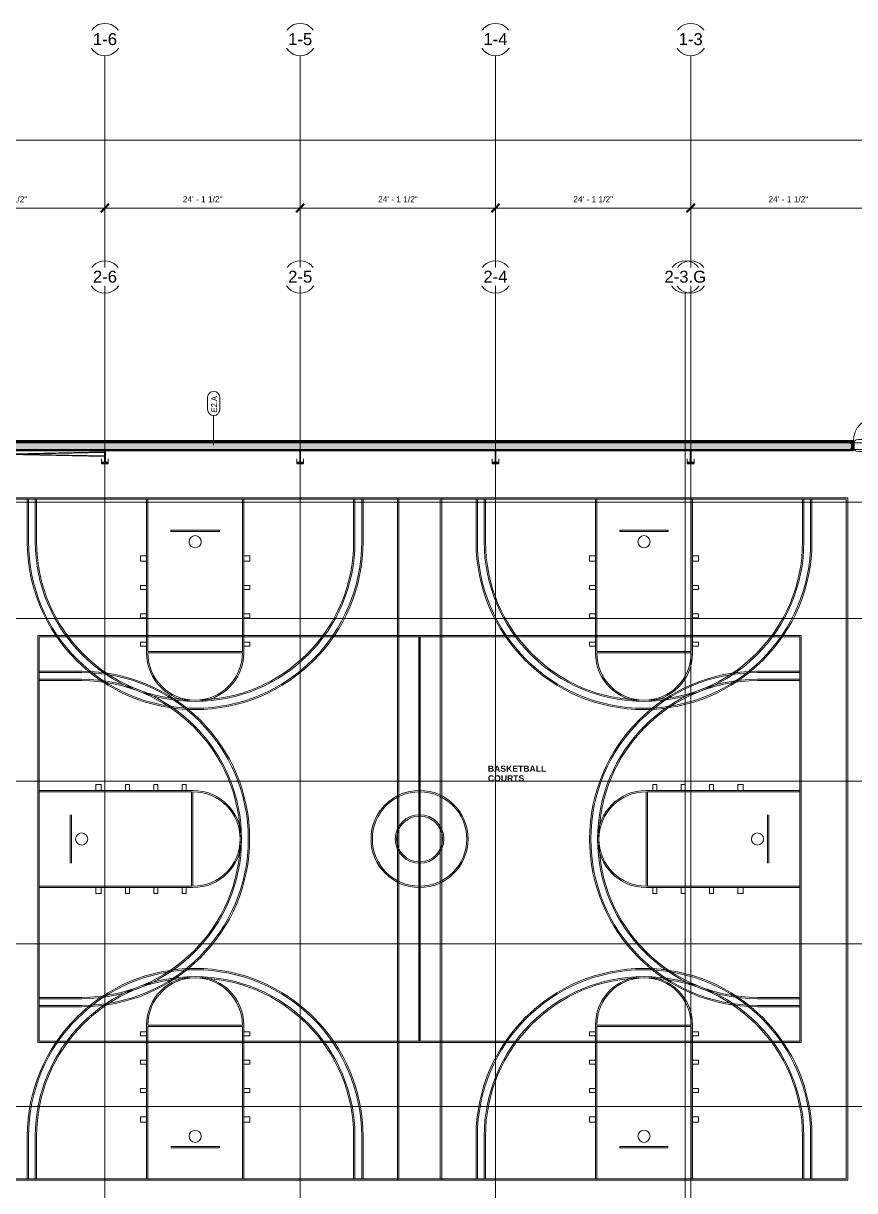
# Model space of a CAD drawing. Header units: inches. Extents: x 15537 to 31673, y -30778 to -16067.
# Drawn here: x 24702 to 25934, y -22234 to -20502 of the extents above; entities that cross this region are included whole.
import ezdxf

# ---------------------------------------------------------------- set-up
doc = ezdxf.new("R2010")
doc.units = ezdxf.units.IN
doc.header["$MEASUREMENT"] = 0
doc.linetypes.add('Grid Line 1_2_', pattern=[0.875, 0.5, -0.125, 0.125, -0.125])
for name, color, linetype, lineweight in [('A-ANNO-DIMS', 211, 'Continuous', 9), ('A-ANNO-DIMS-96', 211, 'Continuous', 9), ('A-DOOR', 31, 'Continuous', 13), ('A-DOOR-IDEN', 31, 'Continuous', 9), ('A-FLOR', 192, 'Continuous', 13), ('A-FLOR-OTLN', 90, 'Continuous', 9), ('A-WALL', 113, 'Continuous', 13), ('A-WALL-IDEN', 211, 'Continuous', 9), ('A-WALL-PATT', 111, 'Continuous', 50), ('G-ANNO-SYMB', 111, 'Continuous', 9), ('G-ANNO-TEXT', 231, 'Continuous', 9), ('S-BEAM', 12, 'Continuous', 9), ('S-COLS', 52, 'Continuous', 9), ('S-GRID', 1, 'Continuous', 9), ('S-GRID-IDEN', 1, 'Continuous', 9)]:
    doc.layers.add(name, color=color, linetype=linetype, lineweight=lineweight)
doc.styles.add('Arial', font='arial.ttf', dxfattribs={"height": 17.703593})
doc.styles.add('Arial_1', font='arial.ttf', dxfattribs={"height": 8.851796})
doc.styles.add('Arial_B', font='arialbd.ttf', dxfattribs={"height": 9.132806})
doc.styles.add('Century Gothic_1', font='GOTHIC.TTF', dxfattribs={"width": 0.8, "height": 8.622671})
doc.dimstyles.new('Linear_-_3_32__Arial_1', dxfattribs={"dimscale": 12, "dimtxt": 9, "dimasz": 1, "dimexe": 0.75, "dimexo": 0.5, "dimgap": 0.5, "dimtad": 1, "dimdec": 4, "dimrnd": 0.0625, "dimzin": 1, "dimdsep": 46, "dimlunit": 4, "dimtxsty": 'Arial_1', "dimblk1": 'OBLIQUE', "dimblk2": 'OBLIQUE', "dimsah": 1, "dimcen": 0.09, "dimdle": 0.75, "dimazin": 0, "dimtfac": 1, "dimtdec": 4, "dimtix": 1, "dimtmove": 0, "dimatfit": 3, "dimfxl": 1, "dimtvp": 1, "dimtfill": 1, "dimfrac": 2, "dimtolj": 1, "dimtzin": 0, "dimarcsym": 2})
pattern_1 = [(225, (25691.39, -22360.053), (9.503515, -9.503515), []), (225, (25691.39, -22374.453), (9.503515, -9.503515), [])]
pattern_2 = [(225, (25401.89, -22360.053), (9.503515, -9.503515), []), (225, (25401.89, -22374.453), (9.503515, -9.503515), [])]
pattern_3 = [(225, (25112.39, -22360.053), (9.503515, -9.503515), []), (225, (25112.39, -22374.453), (9.503515, -9.503515), [])]
pattern_4 = [(225, (24822.89, -22360.053), (9.503515, -9.503515), []), (225, (24822.89, -22374.453), (9.503515, -9.503515), [])]

# ---------------------------------------------------------------- blocks, each defined once
blk = doc.blocks.new('columns and girder2 - one-1334686-First Floor Plan - Enlarged')
at = {"layer": 'S-BEAM'}
h = blk.add_hatch(dxfattribs=at)
h.set_pattern_fill('FP_26', color=256, style=0, pattern_type=2)
h.set_pattern_definition(pattern_1)
h.paths.add_polyline_path([(0, -1.2), (-5, -1.2), (-5, -2), (5, -2), (5, -1.2)], flags=0)
h.paths.add_polyline_path([(5, -17), (-5, -17), (-5, -18.5), (5, -18.5)], flags=0)
h.paths.add_polyline_path([(5, -1204.9), (-5, -1204.9), (-5, -1206.4), (5, -1206.4)], flags=0)
h.paths.add_polyline_path([(5, -1224.3), (-5, -1224.3), (-5, -1225), (5, -1225)], flags=0)
h = blk.add_hatch(dxfattribs=at)
h.set_pattern_fill('FP_26', color=256, style=0, pattern_type=2)
h.set_pattern_definition(pattern_1)
h.paths.add_polyline_path([(0.6, -2), (-0.6, -2), (-0.6, -17), (0.6, -17)], flags=0)
h.paths.add_polyline_path([(0.6, -1206.4), (-0.6, -1206.4), (-0.6, -1224.3), (0.6, -1224.3)], flags=0)
at = {"layer": 'S-BEAM', "lineweight": 30}
for p, q in [((-5, -1.2), (-5, -2)), ((-5, -2), (5, -2)), ((5, -17), (-5, -17)), ((-5, -17), (-5, -18.5)), ((0.6, -2), (-0.6, -2)), ((-0.6, -2), (-0.6, -17)), ((-0.6, -17), (0.6, -17)), ((0.6, -17), (0.6, -2)), ((5, -2), (5, -1.2)), ((5, -18.5), (5, -17)), ((-5, -18.5), (5, -18.5)), ((5, -1204.9), (-5, -1204.9)), ((-5, -1204.9), (-5, -1206.4)), ((-5, -1206.4), (5, -1206.4)), ((0.6, -1206.4), (-0.6, -1206.4)), ((-0.6, -1206.4), (-0.6, -1224.3)), ((0.6, -1224.3), (0.6, -1206.4)), ((5, -1206.4), (5, -1204.9)), ((5, -1224.3), (-5, -1224.3)), ((-5, -1224.3), (-5, -1225)), ((-0.6, -1224.3), (0.6, -1224.3)), ((5, -1225), (5, -1224.3))]:
    blk.add_line(p, q, dxfattribs=at)
at = {"layer": 'S-BEAM'}
for p, q in [((-5, -17), (-5, -10.4)), ((5, -10.4), (5, -17)), ((-5, -1212.1), (-5, -1206.4)), ((5, -1206.4), (5, -1212.1))]:
    blk.add_line(p, q, dxfattribs=at)
blk = doc.blocks.new('columns and girder2 - one-V23-First Floor Plan - Enlarged')
at = {"layer": 'S-BEAM'}
h = blk.add_hatch(dxfattribs=at)
h.set_pattern_fill('FP_27', color=256, style=0, pattern_type=2)
h.set_pattern_definition(pattern_2)
h.paths.add_polyline_path([(0, -1.2), (-5, -1.2), (-5, -2), (5, -2), (5, -1.2)], flags=0)
h.paths.add_polyline_path([(5, -17), (-5, -17), (-5, -18.5), (5, -18.5)], flags=0)
h.paths.add_polyline_path([(5, -1204.9), (-5, -1204.9), (-5, -1206.4), (5, -1206.4)], flags=0)
h.paths.add_polyline_path([(-5, -1224.3), (-5, -1225), (5, -1225), (5, -1224.3)], flags=0)
h = blk.add_hatch(dxfattribs=at)
h.set_pattern_fill('FP_27', color=256, style=0, pattern_type=2)
h.set_pattern_definition(pattern_2)
h.paths.add_polyline_path([(-0.6, -2), (-0.6, -17), (0.6, -17), (0.6, -2)], flags=0)
h.paths.add_polyline_path([(0.6, -1206.4), (-0.6, -1206.4), (-0.6, -1224.3), (0.6, -1224.3)], flags=0)
at = {"layer": 'S-BEAM', "lineweight": 30}
for p, q in [((-5, -1.2), (-5, -2)), ((-5, -2), (5, -2)), ((5, -17), (-5, -17)), ((-5, -17), (-5, -18.5)), ((0.6, -2), (-0.6, -2)), ((-0.6, -2), (-0.6, -17)), ((-0.6, -17), (0.6, -17)), ((0.6, -17), (0.6, -2)), ((5, -2), (5, -1.2)), ((5, -18.5), (5, -17)), ((-5, -18.5), (5, -18.5)), ((5, -1204.9), (-5, -1204.9)), ((-5, -1204.9), (-5, -1206.4)), ((-5, -1206.4), (5, -1206.4)), ((0.6, -1206.4), (-0.6, -1206.4)), ((-0.6, -1206.4), (-0.6, -1224.3)), ((0.6, -1224.3), (0.6, -1206.4)), ((5, -1206.4), (5, -1204.9)), ((5, -1224.3), (-5, -1224.3)), ((-5, -1224.3), (-5, -1225)), ((-0.6, -1224.3), (0.6, -1224.3)), ((5, -1225), (5, -1224.3))]:
    blk.add_line(p, q, dxfattribs=at)
at = {"layer": 'S-BEAM'}
for p, q in [((-5, -17), (-5, -10.4)), ((5, -10.4), (5, -17)), ((-5, -1212.1), (-5, -1206.4)), ((5, -1206.4), (5, -1212.1))]:
    blk.add_line(p, q, dxfattribs=at)
blk = doc.blocks.new('columns and girder2 - one-V24-First Floor Plan - Enlarged')
at = {"layer": 'S-BEAM'}
h = blk.add_hatch(dxfattribs=at)
h.set_pattern_fill('FP_28', color=256, style=0, pattern_type=2)
h.set_pattern_definition(pattern_3)
h.paths.add_polyline_path([(0, -1.2), (-5, -1.2), (-5, -2), (5, -2), (5, -1.2)], flags=0)
h.paths.add_polyline_path([(5, -17), (-5, -17), (-5, -18.5), (5, -18.5)], flags=0)
h.paths.add_polyline_path([(-5, -1204.9), (-5, -1206.4), (5, -1206.4), (5, -1204.9)], flags=0)
h.paths.add_polyline_path([(-5, -1224.3), (-5, -1225), (5, -1225), (5, -1224.3)], flags=0)
h = blk.add_hatch(dxfattribs=at)
h.set_pattern_fill('FP_28', color=256, style=0, pattern_type=2)
h.set_pattern_definition(pattern_3)
h.paths.add_polyline_path([(0.6, -2), (-0.6, -2), (-0.6, -17), (0.6, -17)], flags=0)
h.paths.add_polyline_path([(0.6, -1206.4), (-0.6, -1206.4), (-0.6, -1224.3), (0.6, -1224.3)], flags=0)
at = {"layer": 'S-BEAM', "lineweight": 30}
for p, q in [((-5, -1.2), (-5, -2)), ((-5, -2), (5, -2)), ((5, -17), (-5, -17)), ((-5, -17), (-5, -18.5)), ((0.6, -2), (-0.6, -2)), ((-0.6, -2), (-0.6, -17)), ((-0.6, -17), (0.6, -17)), ((0.6, -17), (0.6, -2)), ((5, -2), (5, -1.2)), ((5, -18.5), (5, -17)), ((-5, -18.5), (5, -18.5)), ((5, -1204.9), (-5, -1204.9)), ((-5, -1204.9), (-5, -1206.4)), ((-5, -1206.4), (5, -1206.4)), ((0.6, -1206.4), (-0.6, -1206.4)), ((-0.6, -1206.4), (-0.6, -1224.3)), ((0.6, -1224.3), (0.6, -1206.4)), ((5, -1206.4), (5, -1204.9)), ((5, -1224.3), (-5, -1224.3)), ((-5, -1224.3), (-5, -1225)), ((-0.6, -1224.3), (0.6, -1224.3)), ((5, -1225), (5, -1224.3))]:
    blk.add_line(p, q, dxfattribs=at)
at = {"layer": 'S-BEAM'}
for p, q in [((-5, -17), (-5, -10.4)), ((5, -10.4), (5, -17)), ((-5, -1212.1), (-5, -1206.4)), ((5, -1206.4), (5, -1212.1))]:
    blk.add_line(p, q, dxfattribs=at)
blk = doc.blocks.new('columns and girder2 - one-V25-First Floor Plan - Enlarged')
at = {"layer": 'S-BEAM'}
h = blk.add_hatch(dxfattribs=at)
h.set_pattern_fill('FP_29', color=256, style=0, pattern_type=2)
h.set_pattern_definition(pattern_4)
h.paths.add_polyline_path([(0, -1.2), (-5, -1.2), (-5, -2), (5, -2), (5, -1.2)], flags=0)
h.paths.add_polyline_path([(5, -17), (-5, -17), (-5, -18.5), (5, -18.5)], flags=0)
h.paths.add_polyline_path([(5, -1204.9), (-5, -1204.9), (-5, -1206.4), (5, -1206.4)], flags=0)
h.paths.add_polyline_path([(-5, -1224.3), (-5, -1225), (5, -1225), (5, -1224.3)], flags=0)
h = blk.add_hatch(dxfattribs=at)
h.set_pattern_fill('FP_29', color=256, style=0, pattern_type=2)
h.set_pattern_definition(pattern_4)
h.paths.add_polyline_path([(0.3, -5.5), (0.4, -5.2), (0.3, -5.4)], flags=0)
h.paths.add_polyline_path([(0, -5.7), (0.2, -5.6), (0.1, -5.7), (0, -5.7)], flags=0)
h.paths.add_polyline_path([(0.3, -2), (-0.6, -2), (-0.6, -17), (0.6, -17), (0.6, -5.7), (-0.2, -5.7), (-0.3, -5.4), (-0.3, -5.2), (-0.2, -4.8), (0, -4.7), (0.2, -4.7), (0.6, -4.7), (0.6, -2), (0.3, -2)], flags=0)
h.paths.add_polyline_path([(0.3, -1206.4), (-0.6, -1206.4), (-0.6, -1224.3), (0.6, -1224.3), (0.6, -1216.2), (-0.1, -1216.2), (-0.3, -1216.1), (-0.4, -1215.7), (-0.3, -1215.4), (0, -1215.2), (0.6, -1215.2), (0.6, -1206.4), (0.3, -1206.4)], flags=0)
at = {"layer": 'S-BEAM', "lineweight": 30}
for p, q in [((-5, -1.2), (-5, -2)), ((-5, -2), (5, -2)), ((5, -17), (-5, -17)), ((-5, -17), (-5, -18.5)), ((0.6, -2), (-0.6, -2)), ((-0.6, -2), (-0.6, -17)), ((-0.6, -17), (0.6, -17)), ((0.6, -4.7), (0.6, -2)), ((0.6, -17), (0.6, -5.7)), ((5, -2), (5, -1.2)), ((5, -18.5), (5, -17)), ((-5, -18.5), (5, -18.5)), ((5, -1204.9), (-5, -1204.9)), ((-5, -1204.9), (-5, -1206.4)), ((-5, -1206.4), (5, -1206.4)), ((0.6, -1206.4), (-0.6, -1206.4)), ((-0.6, -1206.4), (-0.6, -1224.3)), ((0.6, -1215.2), (0.6, -1206.4)), ((5, -1206.4), (5, -1204.9)), ((5, -1224.3), (-5, -1224.3)), ((-5, -1224.3), (-5, -1225)), ((-0.6, -1224.3), (0.6, -1224.3)), ((0.6, -1224.3), (0.6, -1216.2)), ((5, -1225), (5, -1224.3))]:
    blk.add_line(p, q, dxfattribs=at)
at = {"layer": 'S-BEAM'}
for p, q in [((-5, -17), (-5, -10.4)), ((5, -10.4), (5, -17)), ((-5, -1212.1), (-5, -1206.4)), ((5, -1206.4), (5, -1212.1))]:
    blk.add_line(p, q, dxfattribs=at)
blk = doc.blocks.new('Single-Flush - 36_ x 96_-1048073-First Floor Plan - Enlarged')
at = {"layer": 'A-DOOR', "lineweight": 20}
for p, q in [((16, 6.6), (16, 42.6)), ((18, 42.6), (16, 42.6)), ((18, 6.6), (18, 42.6)), ((18, 6.6), (16, 6.6))]:
    blk.add_line(p, q, dxfattribs=at)
at = {"layer": 'A-DOOR', "lineweight": 9}
blk.add_arc((18, 6.6), 36.1, 93.1789, 180, dxfattribs=at)
blk = doc.blocks.new('Round Bar - 1_-1262143-First Floor Plan - Enlarged')
at = {"layer": 'S-BEAM'}
for p, q in [((24822.3, -21137.8), (24533.7, -21143.8)), ((24533.7, -21144.8), (24678.6, -21141.8)), ((24702.2, -21141.3), (24822.3, -21138.8))]:
    blk.add_line(p, q, dxfattribs=at)
for start_param, end_param in [(0, 3.141593), (3.141593, 6.283185)]:
    blk.add_ellipse((24533.7, -21144.3), major_axis=(-0.01, 0.5), ratio=0.802206, start_param=start_param, end_param=end_param, dxfattribs=at)
blk = doc.blocks.new('Round Bar - 1_-1262172-First Floor Plan - Enlarged')
at = {"layer": 'S-BEAM'}
for p, q in [((24822.9, -21143.8), (24534, -21137.8)), ((24534, -21138.8), (24654.4, -21141.3)), ((24677.9, -21141.8), (24822.9, -21144.8))]:
    blk.add_line(p, q, dxfattribs=at)
for start_param, end_param in [(0, 3.141593), (3.141593, 6.283185)]:
    blk.add_ellipse((24822.9, -21144.3), major_axis=(0.01, 0.5), ratio=0.802206, start_param=start_param, end_param=end_param, dxfattribs=at)
blk = doc.blocks.new('Grid - Grid Head - Circle-14747-First Floor Plan - Enlarged')
at = {"layer": 'S-GRID-IDEN'}
blk.add_circle((0, 0), 0.25, dxfattribs=at)
blk = doc.blocks.new('DIMBLOCK56-First Floor Plan - Enlarged')
at = {"layer": 'A-ANNO-DIMS-96', "lineweight": 50}
for p, q in [((24533.4, -20776), (24527.4, -20782)), ((24533.4, -20776), (24539.4, -20770)), ((24822.9, -20776), (24816.9, -20782)), ((24822.9, -20776), (24828.9, -20770))]:
    blk.add_line(p, q, dxfattribs=at)
at = {"layer": 'A-ANNO-DIMS-96'}
for p, q in [((24533.4, -20773.5), (24533.4, -20785)), ((24533.4, -20776), (24533.4, -20773.5)), ((24533.4, -20776), (24822.9, -20776)), ((24822.9, -20773.5), (24822.9, -20785)), ((24822.9, -20776), (24822.9, -20773.5))]:
    blk.add_line(p, q, dxfattribs=at)
at = {"layer": 'A-ANNO-DIMS-96', "color": 0, "insert": (24648.8, -20758.5), "char_height": 8.852, "width": 70.449, "attachment_point": 1, "line_spacing_factor": 0.938532, "style": 'Arial_1', "bg_fill": 3, "box_fill_scale": 1.25, "bg_fill_color": 0, "bg_fill_transparency": 0}
blk.add_mtext('24\' - 1 1/2"', dxfattribs=at)
blk = doc.blocks.new('_Oblique')
at = {"color": 0, "linetype": 'ByBlock', "lineweight": -2}
blk.add_line((-0.5, -0.5), (0.5, 0.5), dxfattribs=at)
blk = doc.blocks.new('DIMBLOCK57-First Floor Plan - Enlarged')
at = {"layer": 'A-ANNO-DIMS-96', "lineweight": 50}
for p, q in [((24822.9, -20776), (24816.9, -20782)), ((24822.9, -20776), (24828.9, -20770)), ((25112.4, -20776), (25106.4, -20782)), ((25112.4, -20776), (25118.4, -20770))]:
    blk.add_line(p, q, dxfattribs=at)
at = {"layer": 'A-ANNO-DIMS-96'}
for p, q in [((24822.9, -20773.5), (24822.9, -20785)), ((24822.9, -20776), (24822.9, -20773.5)), ((24822.9, -20776), (25112.4, -20776)), ((25112.4, -20773.5), (25112.4, -20785)), ((25112.4, -20776), (25112.4, -20773.5))]:
    blk.add_line(p, q, dxfattribs=at)
at = {"layer": 'A-ANNO-DIMS-96', "color": 0, "insert": (24938.3, -20758.5), "char_height": 8.852, "width": 70.449, "attachment_point": 1, "line_spacing_factor": 0.938532, "style": 'Arial_1', "bg_fill": 3, "box_fill_scale": 1.25, "bg_fill_color": 0, "bg_fill_transparency": 0}
blk.add_mtext('24\' - 1 1/2"', dxfattribs=at)
blk = doc.blocks.new('DIMBLOCK58-First Floor Plan - Enlarged')
at = {"layer": 'A-ANNO-DIMS-96', "lineweight": 50}
for p, q in [((25112.4, -20776), (25106.4, -20782)), ((25112.4, -20776), (25118.4, -20770)), ((25401.9, -20776), (25395.9, -20782)), ((25401.9, -20776), (25407.9, -20770))]:
    blk.add_line(p, q, dxfattribs=at)
at = {"layer": 'A-ANNO-DIMS-96'}
for p, q in [((25112.4, -20773.5), (25112.4, -20785)), ((25112.4, -20776), (25112.4, -20773.5)), ((25112.4, -20776), (25401.9, -20776)), ((25401.9, -20773.5), (25401.9, -20785)), ((25401.9, -20776), (25401.9, -20773.5))]:
    blk.add_line(p, q, dxfattribs=at)
at = {"layer": 'A-ANNO-DIMS-96', "color": 0, "insert": (25227.8, -20758.5), "char_height": 8.852, "width": 70.449, "attachment_point": 1, "line_spacing_factor": 0.938532, "style": 'Arial_1', "bg_fill": 3, "box_fill_scale": 1.25, "bg_fill_color": 0, "bg_fill_transparency": 0}
blk.add_mtext('24\' - 1 1/2"', dxfattribs=at)
blk = doc.blocks.new('DIMBLOCK59-First Floor Plan - Enlarged')
at = {"layer": 'A-ANNO-DIMS-96', "lineweight": 50}
for p, q in [((25401.9, -20776), (25395.9, -20782)), ((25401.9, -20776), (25407.9, -20770)), ((25691.4, -20776), (25685.4, -20782)), ((25691.4, -20776), (25697.4, -20770))]:
    blk.add_line(p, q, dxfattribs=at)
at = {"layer": 'A-ANNO-DIMS-96'}
for p, q in [((25401.9, -20773.5), (25401.9, -20785)), ((25401.9, -20776), (25401.9, -20773.5)), ((25401.9, -20776), (25691.4, -20776)), ((25691.4, -20773.5), (25691.4, -20785)), ((25691.4, -20776), (25691.4, -20773.5))]:
    blk.add_line(p, q, dxfattribs=at)
at = {"layer": 'A-ANNO-DIMS-96', "color": 0, "insert": (25517.3, -20758.5), "char_height": 8.852, "width": 70.449, "attachment_point": 1, "line_spacing_factor": 0.938532, "style": 'Arial_1', "bg_fill": 3, "box_fill_scale": 1.25, "bg_fill_color": 0, "bg_fill_transparency": 0}
blk.add_mtext('24\' - 1 1/2"', dxfattribs=at)
blk = doc.blocks.new('DIMBLOCK60-First Floor Plan - Enlarged')
at = {"layer": 'A-ANNO-DIMS-96', "lineweight": 50}
for p, q in [((25691.4, -20776), (25685.4, -20782)), ((25691.4, -20776), (25697.4, -20770)), ((25980.9, -20776), (25974.9, -20782)), ((25980.9, -20776), (25986.9, -20770))]:
    blk.add_line(p, q, dxfattribs=at)
at = {"layer": 'A-ANNO-DIMS-96'}
for p, q in [((25691.4, -20773.5), (25691.4, -20785)), ((25691.4, -20776), (25691.4, -20773.5)), ((25691.4, -20776), (25980.9, -20776)), ((25980.9, -20773.5), (25980.9, -20785)), ((25980.9, -20776), (25980.9, -20773.5))]:
    blk.add_line(p, q, dxfattribs=at)
at = {"layer": 'A-ANNO-DIMS-96', "color": 0, "insert": (25806.8, -20758.5), "char_height": 8.852, "width": 70.449, "attachment_point": 1, "line_spacing_factor": 0.938532, "style": 'Arial_1', "bg_fill": 3, "box_fill_scale": 1.25, "bg_fill_color": 0, "bg_fill_transparency": 0}
blk.add_mtext('24\' - 1 1/2"', dxfattribs=at)
blk = doc.blocks.new('DIMBLOCK64-First Floor Plan - Enlarged')
at = {"layer": 'A-ANNO-DIMS-96'}
for p, q in [((22772.4, -20675.4), (26290.4, -20675.4)), ((22781.4, -20672.9), (22781.4, -20684.4)), ((22781.4, -20675.4), (22781.4, -20672.9)), ((26281.4, -20672.9), (26281.4, -20684.4)), ((26281.4, -20675.4), (26281.4, -20672.9))]:
    blk.add_line(p, q, dxfattribs=at)
at = {"layer": 'A-ANNO-DIMS-96', "lineweight": 50}
for p, q in [((22781.4, -20675.4), (22775.4, -20681.4)), ((22781.4, -20675.4), (22787.4, -20669.4)), ((26281.4, -20675.4), (26275.4, -20681.4)), ((26281.4, -20675.4), (26287.4, -20669.4))]:
    blk.add_line(p, q, dxfattribs=at)
at = {"layer": 'A-ANNO-DIMS-96', "color": 0, "insert": (24508.9, -20657.9), "char_height": 8.85, "width": 54, "attachment_point": 1, "line_spacing_factor": 0.938532, "style": 'Arial_1', "bg_fill": 3, "box_fill_scale": 1.25, "bg_fill_color": 0, "bg_fill_transparency": 0}
blk.add_mtext('291\' - 8"', dxfattribs=at)
blk = doc.blocks.new('Door Tag - Door Tag-4658-First Floor Plan - Enlarged')
at = {"layer": 'A-DOOR-IDEN', "color": 153}
for p, q in [((-0.109375, 0.09375), (0.109375, 0.09375)), ((-0.109375, -0.09375), (0.109375, -0.09375))]:
    blk.add_line(p, q, dxfattribs=at)
for centre, start, end in [((-0.109375, 0), 90, 270), ((0.109375, 0), 270, 90)]:
    blk.add_arc(centre, 0.09375, start, end, dxfattribs=at)
blk = doc.blocks.new('Wall Tag - 1_4_-1369832-First Floor Plan - Enlarged')
at = {"layer": 'A-WALL-IDEN', "color": 153}
for p, q in [((-0.082, 0.097), (0.105, 0.097)), ((0.105, 0.097), (-0.082, 0.097)), ((-0.082, -0.091), (0.105, -0.091)), ((-0.082, -0.091), (0.105, -0.091))]:
    blk.add_line(p, q, dxfattribs=at)
for centre, start, end in [((-0.082, 0.003), 90, 270), ((-0.082, 0.003), 90, 270), ((0.105, 0.003), 270, 90), ((0.105, 0.003), 270, 90)]:
    blk.add_arc(centre, 0.0937, start, end, dxfattribs=at)

msp = doc.modelspace()

# ---------------------------------------------------------------- hatches: boundary and pattern name
at = {"layer": 'A-WALL-PATT', "lineweight": 9}
h = msp.add_hatch(dxfattribs=at)
h.set_pattern_fill('FP_16', color=256, style=0, pattern_type=2)
h.set_pattern_definition([(0, (0, 0), (0, 12), []), (90, (0, 0), (-12, 7e-16), [])])
h.paths.add_polyline_path([(23902.04635, -21124.30281), (25932.76523, -21124.30281), (25932.76523, -21123.30281), (23037.51523, -21123.30281), (23037.51523, -21124.30281), (23560.32561, -21124.30281)], flags=0)
h.paths.add_polyline_path([(25981.01523, -21124.30281), (25981.01523, -21123.30281), (25968.76523, -21123.30281), (25968.76523, -21124.30281)], flags=0)
h.paths.add_polyline_path([(22781.38923, -21124.30281), (22847.76523, -21124.30281), (22847.76523, -21123.30281), (22780.63923, -21123.30281), (22780.63923, -21124.30281)], flags=0)
h.paths.add_polyline_path([(22929.51523, -21124.30281), (22929.51523, -21123.30281), (22919.76523, -21123.30281), (22919.76523, -21124.30281)], flags=0)
h = msp.add_hatch(dxfattribs=at)
h.set_pattern_fill('FP_14', color=256, style=0, pattern_type=2)
h.set_pattern_definition([(161.57, (0.48, 0.48), (-3.839953776, -1.544e-05), [0, -27.322, 3.034, 0]), (18.43, (-0.48, 0.48), (-3.839953776, 1.544e-05), [0, -27.322, 3.034, 0]), (108.43, (0.48, 0.48), (1.919622, -9.60052459), [9.106, -21.25]), (71.57, (-0.48, 0.48), (1.919622, 9.60052459), [9.106, -21.25])])
h.paths.add_polyline_path([(25968.76523, -21134.30281), (25981.01523, -21134.30281), (25981.01523, -21124.30281), (25968.76523, -21124.30281)], flags=0)
h.paths.add_polyline_path([(22791.38923, -21134.30281), (22847.76523, -21134.30281), (22847.76523, -21124.30281), (22781.38923, -21124.30281), (22781.38923, -21134.30281)], flags=0)
h.paths.add_polyline_path([(25268.9293, -21134.30281), (25932.76523, -21134.30281), (25932.76523, -21124.30281), (23037.51523, -21124.30281), (23037.51523, -21134.30281), (24927.20856, -21134.30281)], flags=0)
h.paths.add_polyline_path([(22929.51523, -21134.30281), (22929.51523, -21124.30281), (22919.76523, -21124.30281), (22919.76523, -21134.30281)], flags=0)
at = {"layer": 'S-COLS'}
h = msp.add_hatch(dxfattribs=at)
h.set_pattern_fill('FP_11', color=256, style=0, pattern_type=2)
h.set_pattern_definition([(45, (0, 0), (-9.503515, 9.503515), []), (45, (0, 14.4), (-9.503515, 9.503515), [])])
h.paths.add_polyline_path([(25930.51523, -21134.30281), (25930.51523, -21124.30281), (25927.62523, -21124.30281), (25927.75293, -21124.61111), (25928.06123, -21124.73881), (25929.98923, -21125.04418), (25929.98923, -21133.56145), (25928.06123, -21133.86681), (25927.75293, -21133.99451), (25927.62523, -21134.30281)], flags=0)

# ---------------------------------------------------------------- linework, layer by layer
at = {"layer": 'A-FLOR'}
msp.add_line((25968.76523, -21134.30281), (25932.76523, -21134.30281), dxfattribs=at)
at = {"layer": 'A-FLOR-OTLN'}
for p, q in [((24654.61166, -21206.05281), (25924.16879, -21206.05281)), ((24656.61166, -21208.05281), (25922.16879, -21208.05281)), ((24707.61166, -21271.05281), (24707.61166, -21208.05281)), ((24709.61166, -21271.05281), (24709.61166, -21208.05281)), ((24719.61166, -21271.05281), (24719.61166, -21208.05281)), ((24721.61166, -21271.05281), (24721.61166, -21208.05281)), ((24884.61166, -21436.05281), (24884.61166, -21208.05281)), ((24886.61166, -21434.05281), (24886.61166, -21208.05281)), ((25026.61166, -21434.05281), (25026.61166, -21208.05281)), ((25028.61166, -21436.05281), (25028.61166, -21208.05281)), ((25191.61166, -21271.05281), (25191.61166, -21208.05281)), ((25193.61166, -21271.05281), (25193.61166, -21208.05281)), ((25203.61166, -21271.05281), (25203.61166, -21208.05281)), ((25205.61166, -21271.05281), (25205.61166, -21208.05281)), ((25256.61166, -21206.05281), (25256.61166, -22218.05281)), ((25258.61166, -21208.05281), (25258.61166, -22216.05281)), ((25320.16879, -21208.05281), (25320.16879, -22216.05281)), ((25322.16879, -21206.05281), (25322.16879, -22218.05281)), ((25373.16879, -21271.05281), (25373.16879, -21208.05281)), ((25375.16879, -21271.05281), (25375.16879, -21208.05281)), ((25385.16879, -21271.05281), (25385.16879, -21208.05281)), ((25387.16879, -21271.05281), (25387.16879, -21208.05281)), ((25550.16879, -21436.05281), (25550.16879, -21208.05281)), ((25552.16879, -21434.05281), (25552.16879, -21208.05281)), ((25692.16879, -21434.05281), (25692.16879, -21208.05281)), ((25694.16879, -21436.05281), (25694.16879, -21208.05281)), ((25857.16879, -21271.05281), (25857.16879, -21208.05281)), ((25859.16879, -21271.05281), (25859.16879, -21208.05281)), ((25869.16879, -21271.05281), (25869.16879, -21208.05281)), ((25871.16879, -21271.05281), (25871.16879, -21208.05281)), ((25922.16879, -21208.05281), (25922.16879, -22216.05281)), ((25924.16879, -21206.05281), (25924.16879, -22218.05281)), ((24920.61166, -21254.05281), (24992.61166, -21254.05281)), ((24920.61166, -21256.05281), (24920.61166, -21254.05281)), ((24920.61166, -21256.05281), (24992.61166, -21256.05281)), ((24992.61166, -21256.05281), (24992.61166, -21254.05281)), ((25658.16879, -21254.05281), (25586.16879, -21254.05281)), ((25586.16879, -21256.05281), (25586.16879, -21254.05281)), ((25658.16879, -21256.05281), (25586.16879, -21256.05281)), ((25658.16879, -21256.05281), (25658.16879, -21254.05281)), ((24884.61166, -21292.05281), (24875.61166, -21292.05281)), ((24875.61166, -21300.05281), (24875.61166, -21292.05281)), ((25028.61166, -21292.05281), (25037.61166, -21292.05281)), ((25037.61166, -21300.05281), (25037.61166, -21292.05281)), ((25550.16879, -21292.05281), (25541.16879, -21292.05281)), ((25541.16879, -21300.05281), (25541.16879, -21292.05281)), ((25694.16879, -21292.05281), (25703.16879, -21292.05281)), ((25703.16879, -21300.05281), (25703.16879, -21292.05281)), ((24884.61166, -21300.05281), (24875.61166, -21300.05281)), ((25028.61166, -21300.05281), (25037.61166, -21300.05281)), ((25550.16879, -21300.05281), (25541.16879, -21300.05281)), ((25694.16879, -21300.05281), (25703.16879, -21300.05281)), ((24884.61166, -21336.05281), (24875.61166, -21336.05281)), ((24875.61166, -21342.05281), (24875.61166, -21336.05281)), ((24884.61166, -21342.05281), (24875.61166, -21342.05281)), ((25028.61166, -21336.05281), (25037.61166, -21336.05281)), ((25028.61166, -21342.05281), (25037.61166, -21342.05281)), ((25037.61166, -21342.05281), (25037.61166, -21336.05281)), ((25550.16879, -21336.05281), (25541.16879, -21336.05281)), ((25541.16879, -21342.05281), (25541.16879, -21336.05281)), ((25550.16879, -21342.05281), (25541.16879, -21342.05281)), ((25694.16879, -21336.05281), (25703.16879, -21336.05281)), ((25694.16879, -21342.05281), (25703.16879, -21342.05281)), ((25703.16879, -21342.05281), (25703.16879, -21336.05281)), ((24884.61166, -21378.05281), (24875.61166, -21378.05281)), ((24875.61166, -21384.05281), (24875.61166, -21378.05281)), ((24884.61166, -21384.05281), (24875.61166, -21384.05281)), ((25028.61166, -21378.05281), (25037.61166, -21378.05281)), ((25028.61166, -21384.05281), (25037.61166, -21384.05281)), ((25037.61166, -21384.05281), (25037.61166, -21378.05281)), ((25550.16879, -21378.05281), (25541.16879, -21378.05281)), ((25541.16879, -21384.05281), (25541.16879, -21378.05281)), ((25550.16879, -21384.05281), (25541.16879, -21384.05281)), ((25694.16879, -21378.05281), (25703.16879, -21378.05281)), ((25694.16879, -21384.05281), (25703.16879, -21384.05281)), ((25703.16879, -21384.05281), (25703.16879, -21378.05281)), ((25855.39023, -21410.05281), (24723.39023, -21410.05281)), ((24723.39023, -21410.05281), (24723.39023, -22014.05281)), ((24725.39023, -21412.05281), (24725.39023, -22012.05281)), ((25853.39023, -21412.05281), (24725.39023, -21412.05281)), ((24884.61166, -21420.05281), (24875.61166, -21420.05281)), ((24875.61166, -21426.05281), (24875.61166, -21420.05281)), ((25028.61166, -21420.05281), (25037.61166, -21420.05281)), ((25037.61166, -21426.05281), (25037.61166, -21420.05281)), ((25288.39023, -21412.05281), (25288.39023, -22012.05281)), ((25289.39023, -21412.05281), (25289.39023, -22012.05281)), ((25290.39023, -21412.05281), (25290.39023, -22012.05281)), ((25550.16879, -21420.05281), (25541.16879, -21420.05281)), ((25541.16879, -21426.05281), (25541.16879, -21420.05281)), ((25694.16879, -21420.05281), (25703.16879, -21420.05281)), ((25703.16879, -21426.05281), (25703.16879, -21420.05281)), ((25853.39023, -22012.05281), (25853.39023, -21412.05281)), ((25855.39023, -22014.05281), (25855.39023, -21410.05281)), ((24884.61166, -21426.05281), (24875.61166, -21426.05281)), ((24886.61166, -21434.05281), (25026.61166, -21434.05281)), ((24886.61166, -21436.05281), (25026.61166, -21436.05281)), ((25028.61166, -21426.05281), (25037.61166, -21426.05281)), ((25550.16879, -21426.05281), (25541.16879, -21426.05281)), ((25692.16879, -21434.05281), (25552.16879, -21434.05281)), ((25692.16879, -21436.05281), (25552.16879, -21436.05281)), ((25694.16879, -21426.05281), (25703.16879, -21426.05281)), ((24788.39023, -21463.05281), (24725.39023, -21463.05281)), ((24788.39023, -21465.05281), (24725.39023, -21465.05281)), ((25790.39023, -21463.05281), (25853.39023, -21463.05281)), ((25790.39023, -21465.05281), (25853.39023, -21465.05281)), ((24788.39023, -21475.05281), (24725.39023, -21475.05281)), ((24788.39023, -21477.05281), (24725.39023, -21477.05281)), ((25790.39023, -21475.05281), (25853.39023, -21475.05281)), ((25790.39023, -21477.05281), (25853.39023, -21477.05281)), ((24953.39023, -21640.05281), (24725.39023, -21640.05281)), ((24951.39023, -21642.05281), (24725.39023, -21642.05281)), ((24809.39023, -21640.05281), (24809.39023, -21631.05281)), ((24817.39023, -21631.05281), (24809.39023, -21631.05281)), ((24817.39023, -21640.05281), (24817.39023, -21631.05281)), ((24853.39023, -21640.05281), (24853.39023, -21631.05281)), ((24859.39023, -21631.05281), (24853.39023, -21631.05281)), ((24859.39023, -21640.05281), (24859.39023, -21631.05281)), ((24895.39023, -21640.05281), (24895.39023, -21631.05281)), ((24901.39023, -21631.05281), (24895.39023, -21631.05281)), ((24901.39023, -21640.05281), (24901.39023, -21631.05281)), ((24937.39023, -21640.05281), (24937.39023, -21631.05281)), ((24943.39023, -21631.05281), (24937.39023, -21631.05281)), ((24943.39023, -21640.05281), (24943.39023, -21631.05281)), ((24951.39023, -21782.05281), (24951.39023, -21642.05281)), ((24953.39023, -21782.05281), (24953.39023, -21642.05281)), ((25625.39023, -21640.05281), (25853.39023, -21640.05281)), ((25625.39023, -21782.05281), (25625.39023, -21642.05281)), ((25627.39023, -21782.05281), (25627.39023, -21642.05281)), ((25627.39023, -21642.05281), (25853.39023, -21642.05281)), ((25635.39023, -21631.05281), (25641.39023, -21631.05281)), ((25635.39023, -21640.05281), (25635.39023, -21631.05281)), ((25641.39023, -21640.05281), (25641.39023, -21631.05281)), ((25677.39023, -21631.05281), (25683.39023, -21631.05281)), ((25677.39023, -21640.05281), (25677.39023, -21631.05281)), ((25683.39023, -21640.05281), (25683.39023, -21631.05281)), ((25719.39023, -21631.05281), (25725.39023, -21631.05281)), ((25719.39023, -21640.05281), (25719.39023, -21631.05281)), ((25725.39023, -21640.05281), (25725.39023, -21631.05281)), ((25761.39023, -21631.05281), (25769.39023, -21631.05281)), ((25761.39023, -21640.05281), (25761.39023, -21631.05281)), ((25769.39023, -21640.05281), (25769.39023, -21631.05281)), ((24771.39023, -21748.05281), (24771.39023, -21676.05281)), ((24773.39023, -21748.05281), (24773.39023, -21676.05281)), ((25805.39023, -21748.05281), (25805.39023, -21676.05281)), ((25807.39023, -21748.05281), (25807.39023, -21676.05281)), ((24951.39023, -21782.05281), (24725.39023, -21782.05281)), ((24953.39023, -21784.05281), (24725.39023, -21784.05281)), ((24809.39023, -21784.05281), (24809.39023, -21793.05281)), ((24817.39023, -21784.05281), (24817.39023, -21793.05281)), ((24853.39023, -21784.05281), (24853.39023, -21793.05281)), ((24859.39023, -21784.05281), (24859.39023, -21793.05281)), ((24895.39023, -21784.05281), (24895.39023, -21793.05281)), ((24901.39023, -21784.05281), (24901.39023, -21793.05281)), ((24937.39023, -21784.05281), (24937.39023, -21793.05281)), ((24943.39023, -21784.05281), (24943.39023, -21793.05281)), ((25625.39023, -21784.05281), (25853.39023, -21784.05281)), ((25627.39023, -21782.05281), (25853.39023, -21782.05281)), ((25635.39023, -21784.05281), (25635.39023, -21793.05281)), ((25641.39023, -21784.05281), (25641.39023, -21793.05281)), ((25677.39023, -21784.05281), (25677.39023, -21793.05281)), ((25683.39023, -21784.05281), (25683.39023, -21793.05281)), ((25719.39023, -21784.05281), (25719.39023, -21793.05281)), ((25725.39023, -21784.05281), (25725.39023, -21793.05281)), ((25761.39023, -21784.05281), (25761.39023, -21793.05281)), ((25769.39023, -21784.05281), (25769.39023, -21793.05281)), ((24817.39023, -21793.05281), (24809.39023, -21793.05281)), ((24859.39023, -21793.05281), (24853.39023, -21793.05281)), ((24901.39023, -21793.05281), (24895.39023, -21793.05281)), ((24943.39023, -21793.05281), (24937.39023, -21793.05281)), ((25635.39023, -21793.05281), (25641.39023, -21793.05281)), ((25677.39023, -21793.05281), (25683.39023, -21793.05281)), ((25719.39023, -21793.05281), (25725.39023, -21793.05281)), ((25761.39023, -21793.05281), (25769.39023, -21793.05281)), ((24788.39023, -21947.05281), (24725.39023, -21947.05281)), ((24788.39023, -21949.05281), (24725.39023, -21949.05281)), ((25790.39023, -21947.05281), (25853.39023, -21947.05281)), ((25790.39023, -21949.05281), (25853.39023, -21949.05281)), ((24788.39023, -21959.05281), (24725.39023, -21959.05281)), ((24788.39023, -21961.05281), (24725.39023, -21961.05281)), ((25790.39023, -21959.05281), (25853.39023, -21959.05281)), ((25790.39023, -21961.05281), (25853.39023, -21961.05281)), ((24884.61166, -21988.05281), (24884.61166, -22216.05281)), ((24886.61166, -21988.05281), (25026.61166, -21988.05281)), ((24886.61166, -21990.05281), (25026.61166, -21990.05281)), ((24886.61166, -21990.05281), (24886.61166, -22216.05281)), ((25026.61166, -21990.05281), (25026.61166, -22216.05281)), ((25028.61166, -21988.05281), (25028.61166, -22216.05281)), ((25550.16879, -21988.05281), (25550.16879, -22216.05281)), ((25692.16879, -21988.05281), (25552.16879, -21988.05281)), ((25692.16879, -21990.05281), (25552.16879, -21990.05281)), ((25552.16879, -21990.05281), (25552.16879, -22216.05281)), ((25692.16879, -21990.05281), (25692.16879, -22216.05281)), ((25694.16879, -21988.05281), (25694.16879, -22216.05281)), ((24875.61166, -21998.05281), (24875.61166, -22004.05281)), ((24884.61166, -21998.05281), (24875.61166, -21998.05281)), ((24884.61166, -22004.05281), (24875.61166, -22004.05281)), ((25028.61166, -21998.05281), (25037.61166, -21998.05281)), ((25028.61166, -22004.05281), (25037.61166, -22004.05281)), ((25037.61166, -21998.05281), (25037.61166, -22004.05281)), ((25541.16879, -21998.05281), (25541.16879, -22004.05281)), ((25550.16879, -21998.05281), (25541.16879, -21998.05281)), ((25550.16879, -22004.05281), (25541.16879, -22004.05281)), ((25694.16879, -21998.05281), (25703.16879, -21998.05281)), ((25694.16879, -22004.05281), (25703.16879, -22004.05281)), ((25703.16879, -21998.05281), (25703.16879, -22004.05281)), ((24723.39023, -22014.05281), (25855.39023, -22014.05281)), ((24725.39023, -22012.05281), (25853.39023, -22012.05281)), ((24875.61166, -22040.05281), (24875.61166, -22046.05281)), ((24884.61166, -22040.05281), (24875.61166, -22040.05281)), ((25028.61166, -22040.05281), (25037.61166, -22040.05281)), ((25037.61166, -22040.05281), (25037.61166, -22046.05281)), ((25541.16879, -22040.05281), (25541.16879, -22046.05281)), ((25550.16879, -22040.05281), (25541.16879, -22040.05281)), ((25694.16879, -22040.05281), (25703.16879, -22040.05281)), ((25703.16879, -22040.05281), (25703.16879, -22046.05281)), ((24884.61166, -22046.05281), (24875.61166, -22046.05281)), ((25028.61166, -22046.05281), (25037.61166, -22046.05281)), ((25550.16879, -22046.05281), (25541.16879, -22046.05281)), ((25694.16879, -22046.05281), (25703.16879, -22046.05281)), ((24875.61166, -22082.05281), (24875.61166, -22088.05281)), ((24884.61166, -22082.05281), (24875.61166, -22082.05281)), ((24884.61166, -22088.05281), (24875.61166, -22088.05281)), ((25028.61166, -22082.05281), (25037.61166, -22082.05281)), ((25028.61166, -22088.05281), (25037.61166, -22088.05281)), ((25037.61166, -22082.05281), (25037.61166, -22088.05281)), ((25541.16879, -22082.05281), (25541.16879, -22088.05281)), ((25550.16879, -22082.05281), (25541.16879, -22082.05281)), ((25550.16879, -22088.05281), (25541.16879, -22088.05281)), ((25694.16879, -22082.05281), (25703.16879, -22082.05281)), ((25694.16879, -22088.05281), (25703.16879, -22088.05281)), ((25703.16879, -22082.05281), (25703.16879, -22088.05281)), ((24875.61166, -22124.05281), (24875.61166, -22132.05281)), ((24884.61166, -22124.05281), (24875.61166, -22124.05281)), ((25028.61166, -22124.05281), (25037.61166, -22124.05281)), ((25037.61166, -22124.05281), (25037.61166, -22132.05281)), ((25541.16879, -22124.05281), (25541.16879, -22132.05281)), ((25550.16879, -22124.05281), (25541.16879, -22124.05281)), ((25694.16879, -22124.05281), (25703.16879, -22124.05281)), ((25703.16879, -22124.05281), (25703.16879, -22132.05281)), ((24884.61166, -22132.05281), (24875.61166, -22132.05281)), ((25028.61166, -22132.05281), (25037.61166, -22132.05281)), ((25550.16879, -22132.05281), (25541.16879, -22132.05281)), ((25694.16879, -22132.05281), (25703.16879, -22132.05281)), ((24707.61166, -22153.05281), (24707.61166, -22216.05281)), ((24709.61166, -22153.05281), (24709.61166, -22216.05281)), ((24719.61166, -22153.05281), (24719.61166, -22216.05281)), ((24721.61166, -22153.05281), (24721.61166, -22216.05281)), ((25191.61166, -22153.05281), (25191.61166, -22216.05281)), ((25193.61166, -22153.05281), (25193.61166, -22216.05281)), ((25203.61166, -22153.05281), (25203.61166, -22216.05281)), ((25205.61166, -22153.05281), (25205.61166, -22216.05281)), ((25373.16879, -22153.05281), (25373.16879, -22216.05281)), ((25375.16879, -22153.05281), (25375.16879, -22216.05281)), ((25385.16879, -22153.05281), (25385.16879, -22216.05281)), ((25387.16879, -22153.05281), (25387.16879, -22216.05281)), ((25857.16879, -22153.05281), (25857.16879, -22216.05281)), ((25859.16879, -22153.05281), (25859.16879, -22216.05281)), ((25869.16879, -22153.05281), (25869.16879, -22216.05281)), ((25871.16879, -22153.05281), (25871.16879, -22216.05281)), ((24920.61166, -22168.05281), (24992.61166, -22168.05281)), ((24920.61166, -22170.05281), (24992.61166, -22170.05281)), ((24992.61166, -22168.05281), (24992.61166, -22170.05281)), ((25658.16879, -22168.05281), (25586.16879, -22168.05281)), ((25586.16879, -22168.05281), (25586.16879, -22170.05281)), ((25658.16879, -22170.05281), (25586.16879, -22170.05281)), ((24656.61166, -22216.05281), (25922.16879, -22216.05281)), ((24654.61166, -22218.05281), (25924.16879, -22218.05281))]:
    msp.add_line(p, q, dxfattribs=at)
for centre, radius in [((24956.61166, -21271.05281), 9), ((25622.16879, -21271.05281), 9), ((25289.39023, -21712.05281), 72), ((25289.39023, -21712.05281), 70), ((25289.39023, -21712.05281), 36), ((25289.39023, -21712.05281), 34), ((24788.39023, -21712.05281), 9), ((25790.39023, -21712.05281), 9), ((24956.61166, -22153.05281), 9), ((25622.16879, -22153.05281), 9)]:
    msp.add_circle(centre, radius, dxfattribs=at)
for centre, radius, start, end in [((24956.61166, -21271.05281), 249, 180, 270), ((24956.61166, -21271.05281), 247, 180, 270), ((24956.61166, -21271.05281), 237, 180, 270), ((24956.61166, -21271.05281), 235, 180, 270), ((24956.61166, -21271.05281), 247, 270, 0), ((24956.61166, -21271.05281), 249, 270, 0), ((24956.61166, -21271.05281), 235, 270, 0), ((24956.61166, -21271.05281), 237, 270, 0), ((25622.16879, -21271.05281), 249, 180, 270), ((25622.16879, -21271.05281), 247, 180, 270), ((25622.16879, -21271.05281), 237, 180, 270), ((25622.16879, -21271.05281), 235, 180, 270), ((25622.16879, -21271.05281), 247, 270, 0), ((25622.16879, -21271.05281), 249, 270, 0), ((25622.16879, -21271.05281), 235, 270, 0), ((25622.16879, -21271.05281), 237, 270, 0), ((24956.61166, -21436.05281), 72, 180, 0), ((24956.61166, -21436.05281), 70, 180, 0), ((25622.16879, -21436.05281), 72, 180, 360), ((25622.16879, -21436.05281), 70, 180, 0), ((24788.39023, -21712.05281), 249, 0, 90), ((24788.39023, -21712.05281), 247, 0, 90), ((25790.39023, -21712.05281), 249, 90, 180), ((25790.39023, -21712.05281), 247, 90, 180), ((24788.39023, -21712.05281), 237, 0, 90), ((24788.39023, -21712.05281), 235, 0, 90), ((25790.39023, -21712.05281), 237, 90, 180), ((25790.39023, -21712.05281), 235, 90, 180), ((24953.39023, -21712.05281), 72, 270, 90), ((24953.39023, -21712.05281), 70, 270, 90), ((25625.39023, -21712.05281), 72, 90, 270), ((25625.39023, -21712.05281), 70, 90, 270), ((24788.39023, -21712.05281), 247, 270, 0), ((24788.39023, -21712.05281), 249, 270, 0), ((24788.39023, -21712.05281), 235, 270, 0), ((24788.39023, -21712.05281), 237, 270, 0), ((25790.39023, -21712.05281), 249, 180, 270), ((25790.39023, -21712.05281), 247, 180, 270), ((25790.39023, -21712.05281), 237, 180, 270), ((25790.39023, -21712.05281), 235, 180, 270), ((24956.61166, -22153.05281), 249, 90, 180), ((24956.61166, -22153.05281), 249, 0, 90), ((25622.16879, -22153.05281), 249, 90, 180), ((25622.16879, -22153.05281), 249, 0, 90), ((24956.61166, -22153.05281), 247, 90, 180), ((24956.61166, -22153.05281), 237, 90, 180), ((24956.61166, -22153.05281), 235, 90, 180), ((24956.61166, -21988.05281), 72, 0, 180), ((24956.61166, -21988.05281), 70, 0, 180), ((24956.61166, -22153.05281), 247, 0, 90), ((24956.61166, -22153.05281), 237, 0, 90), ((24956.61166, -22153.05281), 235, 0, 90), ((25622.16879, -22153.05281), 247, 90, 180), ((25622.16879, -22153.05281), 237, 90, 180), ((25622.16879, -22153.05281), 235, 90, 180), ((25622.16879, -21988.05281), 72, 0, 180), ((25622.16879, -21988.05281), 70, 360, 180), ((25622.16879, -22153.05281), 247, 0, 90), ((25622.16879, -22153.05281), 237, 0, 90), ((25622.16879, -22153.05281), 235, 0, 90)]:
    msp.add_arc(centre, radius, start, end, dxfattribs=at)
at = {"layer": 'A-WALL', "lineweight": 50}
for p, q in [((25932.76523, -21121.80281), (23037.51523, -21121.80281)), ((25932.76523, -21135.05281), (25932.76523, -21121.80281)), ((23037.51523, -21135.05281), (25932.76523, -21135.05281))]:
    msp.add_line(p, q, dxfattribs=at)
at = {"layer": 'A-WALL'}
for p, q in [((23037.51523, -21123.30281), (25932.76523, -21123.30281)), ((23037.51523, -21124.30281), (25932.76523, -21124.30281)), ((23037.51523, -21134.30281), (25932.76523, -21134.30281))]:
    msp.add_line(p, q, dxfattribs=at)
at = {"layer": 'A-WALL-IDEN', "color": 153}
msp.add_line((24984.06896, -21128.42781), (24984.06896, -21083.82313), dxfattribs=at)
at = {"layer": 'G-ANNO-SYMB'}
msp.add_line((26316.22594, -21212.52261), (22772.63634, -21212.52261), dxfattribs=at)
at = {"layer": 'S-COLS', "lineweight": 30}
for p, q in [((25930.51523, -21124.30281), (25927.62523, -21124.30281)), ((25928.06123, -21124.73881), (25929.98923, -21125.04418)), ((25929.98923, -21125.04418), (25929.98923, -21133.56145)), ((25930.51523, -21134.30281), (25930.51523, -21124.30281)), ((25927.62523, -21134.30281), (25930.51523, -21134.30281)), ((25929.98923, -21133.56145), (25928.06123, -21133.86681))]:
    msp.add_line(p, q, dxfattribs=at)
for centre, start, end in [((25928.06123, -21124.30281), 180, 270), ((25928.06123, -21134.30281), 90, 180)]:
    msp.add_arc(centre, 0.436, start, end, dxfattribs=at)
at = {"layer": 'S-GRID', "linetype": 'Grid Line 1_2_'}
for p, q in [((24822.89023, -23095.79981), (24822.89023, -20550.05281)), ((25112.39023, -23095.79981), (25112.39023, -20550.05281)), ((25401.89023, -23095.79981), (25401.89023, -20550.05281)), ((25691.39023, -23095.79981), (25691.39023, -20550.05281)), ((24822.89023, -23413.24119), (24822.89023, -20902.42781)), ((25112.39023, -23413.24119), (25112.39023, -20902.42781)), ((25683.39023, -23365.24119), (25683.39023, -20902.42781)), ((25691.39023, -23413.24119), (25691.39023, -20902.42781)), ((27049.46684, -21124.30281), (22748.01523, -21124.30281)), ((27097.46684, -21134.30281), (22748.01523, -21134.30281)), ((26427.34156, -21385.05281), (21471.35909, -21385.05281)), ((27097.46684, -21385.05281), (21928.01523, -21385.05281)), ((26427.34156, -21626.30281), (21471.35909, -21626.30281)), ((26427.34156, -21867.55281), (21471.35909, -21867.55281)), ((27097.46684, -21867.55281), (21928.01523, -21867.55281)), ((26427.34156, -22108.80281), (21471.35909, -22108.80281)), ((27097.46684, -22108.80281), (21928.01523, -22108.80281))]:
    msp.add_line(p, q, dxfattribs=at)

# ---------------------------------------------------------------- block references
at = {"layer": 'A-DOOR'}
msp.add_blockref('Single-Flush - 36_ x 96_-1048073-First Floor Plan - Enlarged', (25950.76523, -21128.42781), dxfattribs=at)
at = {"layer": 'A-DOOR-IDEN', "color": 153, "xscale": 95.99999999999994, "yscale": 95.99999999999994, "zscale": 95.99999999999994}
msp.add_blockref('Door Tag - Door Tag-4658-First Floor Plan - Enlarged', (25950.76523, -21128.42781), dxfattribs=at)
at = {"layer": 'A-WALL-IDEN', "color": 153, "xscale": 95.99999999999994, "yscale": 95.99999999999994, "zscale": 95.99999999999994, "rotation": 89.99999999999991}
msp.add_blockref('Wall Tag - 1_4_-1369832-First Floor Plan - Enlarged', (24984.36267, -21066.92781), dxfattribs=at)
at = {"layer": 'S-BEAM'}
for name in ['Round Bar - 1_-1262143-First Floor Plan - Enlarged', 'Round Bar - 1_-1262172-First Floor Plan - Enlarged']:
    msp.add_blockref(name, (0, 0), dxfattribs=at)
at = {"layer": 'S-BEAM', "rotation": 180}
for name, p in [('columns and girder2 - one-V25-First Floor Plan - Enlarged', (24822.89023, -22360.05281)), ('columns and girder2 - one-V24-First Floor Plan - Enlarged', (25112.39023, -22360.05281)), ('columns and girder2 - one-V23-First Floor Plan - Enlarged', (25401.89023, -22360.05281)), ('columns and girder2 - one-1334686-First Floor Plan - Enlarged', (25691.39023, -22360.05281))]:
    msp.add_blockref(name, p, dxfattribs=at)
at = {"layer": 'S-GRID-IDEN', "xscale": 95.99999999999994, "yscale": 95.99999999999994, "zscale": 95.99999999999994}
for p in [(24822.89023, -20526.05281), (25112.39023, -20526.05281), (25401.89023, -20526.05281), (25691.39023, -20526.05281), (24822.89023, -20878.42781), (25112.39023, -20878.42781), (25401.89023, -20878.42781), (25691.39023, -20878.42781)]:
    msp.add_blockref('Grid - Grid Head - Circle-14747-First Floor Plan - Enlarged', p, dxfattribs=at)

# ---------------------------------------------------------------- next in the draw order: texts
at = {"layer": 'A-WALL-IDEN', "insert": (24980.42834, -21066.95667), "char_height": 8.622671, "width": 23.76, "attachment_point": 2, "rotation": 90, "line_spacing_factor": 0.984117, "style": 'Century Gothic_1', "bg_fill": 3, "box_fill_scale": 1.25, "bg_fill_color": 0, "bg_fill_transparency": 0}
msp.add_mtext('E2.A', dxfattribs=at)
at = {"layer": 'G-ANNO-TEXT', "color": 153, "insert": (25390.73538, -21603.17673), "char_height": 9.132806, "width": 99.684, "attachment_point": 1, "line_spacing_factor": 0.938532, "style": 'Arial_B', "bg_fill": 3, "box_fill_scale": 1.25, "bg_fill_color": 0, "bg_fill_transparency": 0}
msp.add_mtext('BASKETBALL\\PCOURTS', dxfattribs=at)
at = {"layer": 'S-GRID-IDEN', "char_height": 17.703593, "width": 42.552, "attachment_point": 2, "line_spacing_factor": 0.938532, "style": 'Arial', "bg_fill": 3, "box_fill_scale": 1.25, "bg_fill_color": 0, "bg_fill_transparency": 0}
for s, insert in [('1-6', (24822.88561, -20516.61594)), ('1-5', (25112.38561, -20516.61594)), ('1-4', (25401.88561, -20516.61594)), ('1-3', (25691.38561, -20516.61594)), ('2-6', (24822.88561, -20868.99094)), ('2-5', (25112.38561, -20868.99094)), ('2-4', (25401.88561, -20868.99094)), ('2-3', (25691.38561, -20868.99094))]:
    msp.add_mtext(s, dxfattribs=dict(at, insert=insert))

# ---------------------------------------------------------------- next in the draw order: dimensions: what is measured, and where the dimension line sits
at = {"layer": 'A-ANNO-DIMS'}
for base, p1, p2, override, picture, middle in [((26281.39023, -20675.36063), (22781.39023, -20666.87535), (26281.39023, -20666.87535), {"dimpost": '<>', "dimfxl": 3500}, 'DIMBLOCK64-First Floor Plan - Enlarged', (24531.39023, -20664.84115)), ((24822.89023, -20776.031), (24533.39023, -20767.54572), (24822.89023, -20767.54572), {"dimpost": '<>', "dimfxl": 289.5}, 'DIMBLOCK56-First Floor Plan - Enlarged', (24678.14023, -20765.45415))]:
    dim = msp.add_linear_dim(base=base, p1=p1, p2=p2, dimstyle='Linear_-_3_32__Arial_1', override=override, dxfattribs=at)
    dim.commit()
    dim.dimension.update_dxf_attribs({"geometry": picture, "text_midpoint": middle})

# ---------------------------------------------------------------- next in the draw order: linework, layer by layer
at = {"layer": 'S-GRID', "linetype": 'Grid Line 1_2_'}
for p, q in [((25401.89023, -23413.24119), (25401.89023, -20902.42781)), ((27097.46684, -21626.30281), (21928.01523, -21626.30281))]:
    msp.add_line(p, q, dxfattribs=at)

# ---------------------------------------------------------------- next in the draw order: block references
at = {"layer": 'S-GRID-IDEN', "xscale": 95.99999999999994, "yscale": 95.99999999999994, "zscale": 95.99999999999994}
msp.add_blockref('Grid - Grid Head - Circle-14747-First Floor Plan - Enlarged', (25683.39023, -20878.42781), dxfattribs=at)

# ---------------------------------------------------------------- next in the draw order: dimensions: what is measured, and where the dimension line sits
at = {"layer": 'A-ANNO-DIMS'}
dim = msp.add_linear_dim(base=(25112.39023, -20776.031), p1=(24822.89023, -20767.54572), p2=(25112.39023, -20767.54572), dimstyle='Linear_-_3_32__Arial_1', override={"dimpost": '<>', "dimfxl": 289.5}, dxfattribs=at)
dim.commit()
dim.dimension.update_dxf_attribs({"geometry": 'DIMBLOCK57-First Floor Plan - Enlarged', "text_midpoint": (24967.64023, -20765.45415)})

# ---------------------------------------------------------------- next in the draw order: texts
at = {"layer": 'S-GRID-IDEN', "insert": (25683.38561, -20868.99094), "char_height": 17.703593, "width": 73.656, "attachment_point": 2, "line_spacing_factor": 0.938532, "style": 'Arial', "bg_fill": 3, "box_fill_scale": 1.25, "bg_fill_color": 0, "bg_fill_transparency": 0}
msp.add_mtext('2-3.G', dxfattribs=at)

# ---------------------------------------------------------------- next in the draw order: dimensions: what is measured, and where the dimension line sits
at = {"layer": 'A-ANNO-DIMS'}
dim = msp.add_linear_dim(base=(25401.89023, -20776.031), p1=(25112.39023, -20767.54572), p2=(25401.89023, -20767.54572), dimstyle='Linear_-_3_32__Arial_1', override={"dimpost": '<>', "dimfxl": 289.5}, dxfattribs=at)
dim.commit()
dim.dimension.update_dxf_attribs({"geometry": 'DIMBLOCK58-First Floor Plan - Enlarged', "text_midpoint": (25257.14023, -20765.45415)})

# ---------------------------------------------------------------- next in the draw order: dimensions: what is measured, and where the dimension line sits
dim = msp.add_linear_dim(base=(25691.39023, -20776.031), p1=(25401.89023, -20767.54572), p2=(25691.39023, -20767.54572), dimstyle='Linear_-_3_32__Arial_1', override={"dimpost": '<>', "dimfxl": 289.5}, dxfattribs=at)
dim.commit()
dim.dimension.update_dxf_attribs({"geometry": 'DIMBLOCK59-First Floor Plan - Enlarged', "text_midpoint": (25546.64023, -20765.45415)})

# ---------------------------------------------------------------- next in the draw order: dimensions: what is measured, and where the dimension line sits
dim = msp.add_linear_dim(base=(25980.89023, -20776.031), p1=(25691.39023, -20767.54572), p2=(25980.89023, -20767.54572), dimstyle='Linear_-_3_32__Arial_1', override={"dimpost": '<>', "dimfxl": 289.5}, dxfattribs=at)
dim.commit()
dim.dimension.update_dxf_attribs({"geometry": 'DIMBLOCK60-First Floor Plan - Enlarged', "text_midpoint": (25836.14023, -20765.45415)})

doc.saveas('drawing.dxf')
